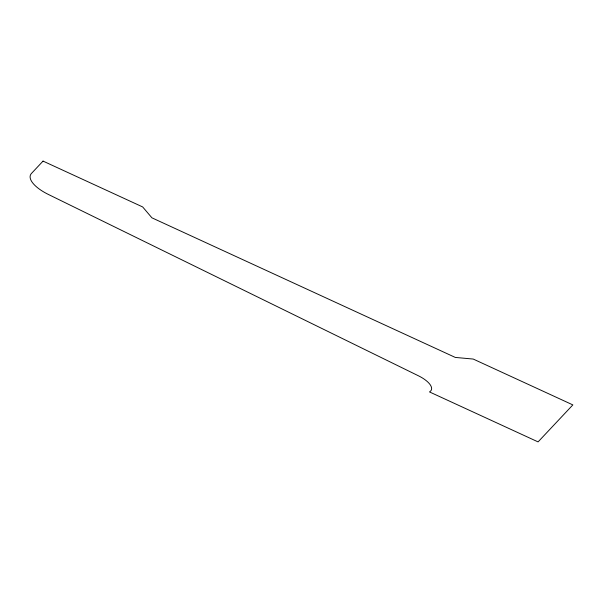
<?xml version="1.0" encoding="UTF-8"?>
<svg xmlns="http://www.w3.org/2000/svg" width="603" height="603" viewBox="0 0 603 603"><rect width="100%" height="100%" fill="white"/><g stroke="black" fill="none" stroke-linecap="round" stroke-linejoin="round"><path stroke-width="0.9" d="M43.047 161.099L31.462 173.438A30.225 11.909 21.1 0 0 48.323 194.422L418.557 375.857A22.002 8.668 21.1 0 1 429.494 391.927L538.08 441.901L572.85 404.899L473.227 359.056L455.295 357.428L151.911 217.819L142.67 206.942L43.047 161.099"/></g></svg>
